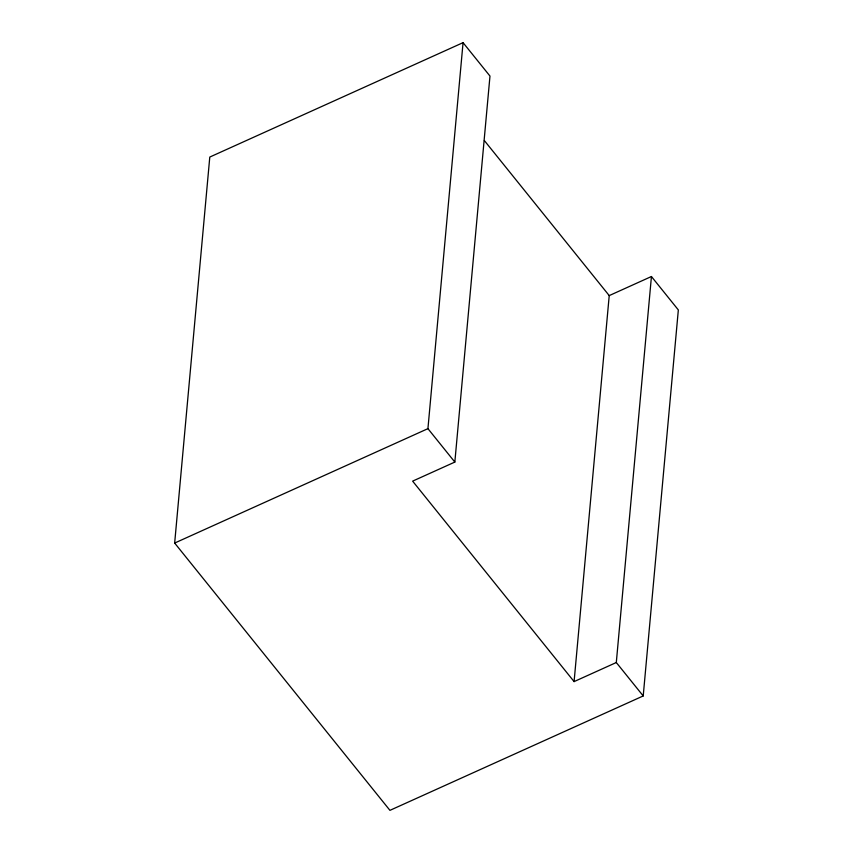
<?xml version="1.0" encoding="UTF-8"?>
<svg xmlns="http://www.w3.org/2000/svg" width="853" height="853" viewBox="0 0 853 853"><rect width="100%" height="100%" fill="white"/><g stroke="black" fill="none" stroke-linecap="round" stroke-linejoin="round"><path stroke-width="1.28" d="M651.436 276.521L678.338 309.938L643.215 695.941L389.938 810.35L174.662 543.062L209.785 157.059L463.062 42.65L489.974 76.056L454.841 462.07L412.628 481.135L574.09 681.6L616.303 662.525L651.436 276.521L609.223 295.596L574.09 681.6M454.841 462.07L427.929 428.654L463.062 42.65M174.662 543.062L427.929 428.654M484.376 140.596L609.223 295.596M616.303 662.525L643.215 695.941"/></g></svg>
